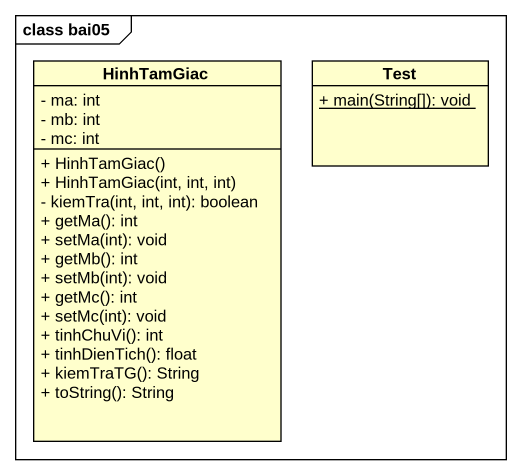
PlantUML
@startuml
mainframe class bai05
hide circle
hide empty members
skinparam classAttributeIconSize 0
class HinhTamGiac {
  - ma: int
  - mb: int
  - mc: int
  + HinhTamGiac()
  + HinhTamGiac(int, int, int)
  - kiemTra(int, int, int): boolean
  + getMa(): int
  + setMa(int): void
  + getMb(): int
  + setMb(int): void
  + getMc(): int
  + setMc(int): void
  + tinhChuVi(): int
  + tinhDienTich(): float
  + kiemTraTG(): String
  + toString(): String
}
class Test {
  {static} + main(String[]): void
}
@enduml
